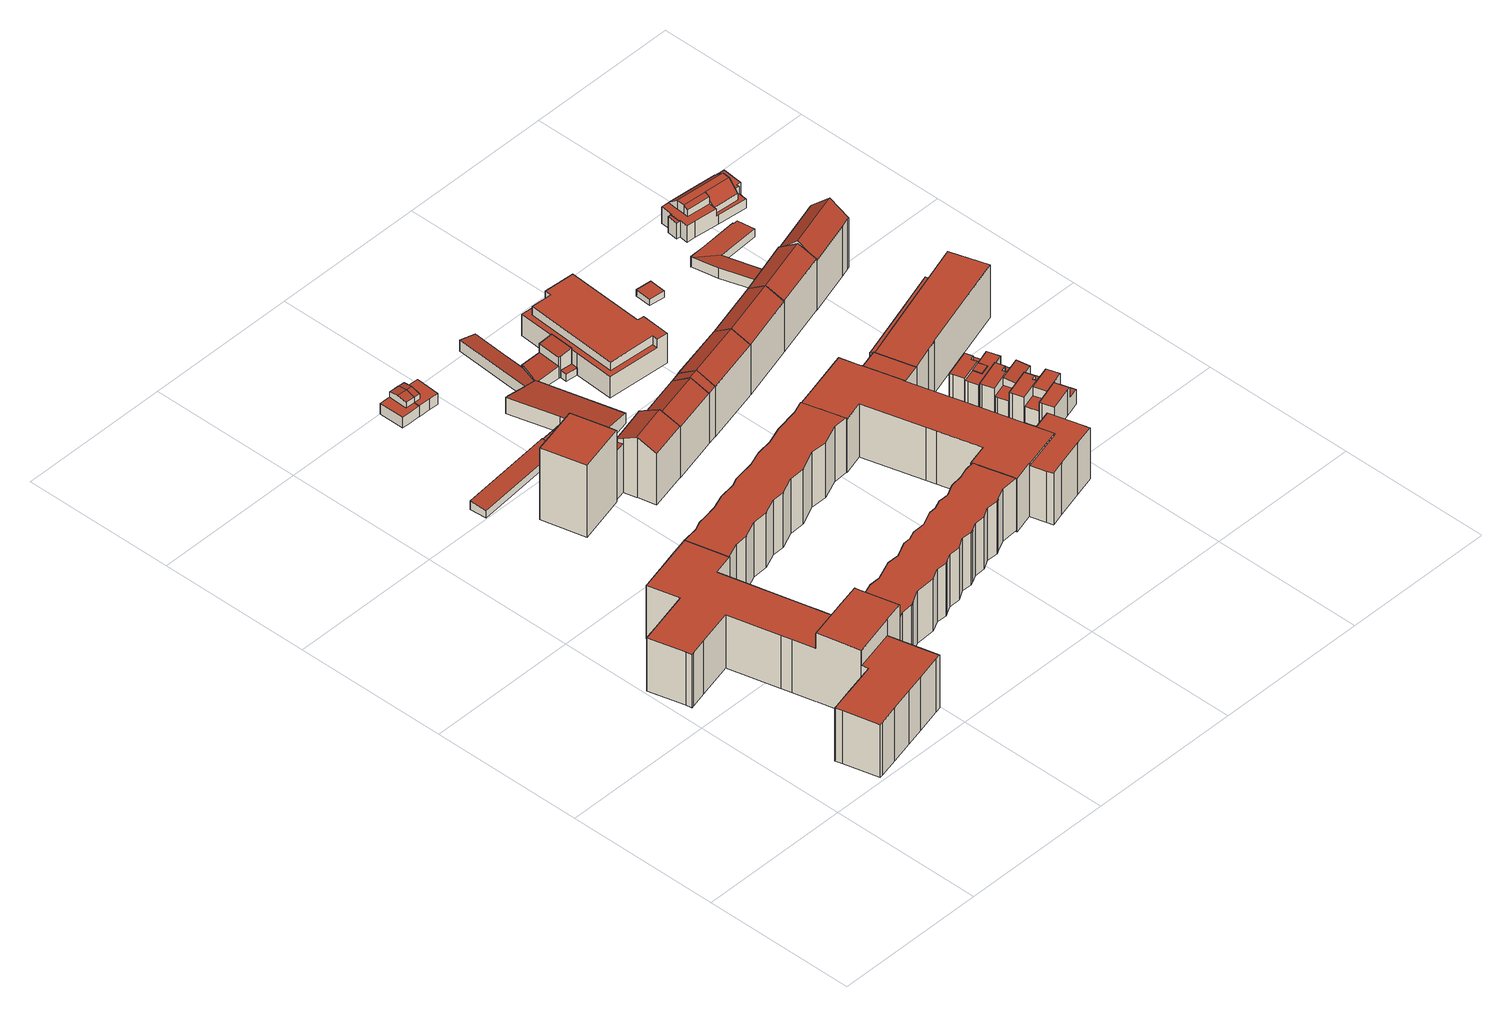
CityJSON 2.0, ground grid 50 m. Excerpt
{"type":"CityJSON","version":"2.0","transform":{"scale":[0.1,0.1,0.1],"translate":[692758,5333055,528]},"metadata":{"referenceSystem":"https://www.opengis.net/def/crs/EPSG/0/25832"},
"CityObjects":{
"building1":{"type":"Building","attributes":{"Gemeindeschluessel":"09162000","HoeheDach":"554.350","HoeheGrund":"529.922","Methode":"2000","NiedrigsteTraufeDesGebaeudes":"548.890","Geometrietyp2DReferenz":"3000","function":"31001_1000","roofType":"1000","measuredHeight":24.43,"storeysAboveGround":8},"geometry":[{"type":"MultiSurface","lod":"2","boundaries":[[[0,1,2,3]],[[4,5,6,7]],[[8,9,10,11]],[[12,13,14,15]],[[16,17,18,19]],[[20,21,9,8]],[[22,23,24,25]],[[26,27,28,29]],[[30,31,32,33]],[[34,35,36,37]],[[38,39,40,41]],[[42,43,21,20]],[[1,0,25,24]],[[44,45,46,47]],[[48,49,35,34]],[[50,51,52,53]],[[54,55,56,57,58,59,60,61,62,63,64,65,66,67]],[[47,46,17,16]],[[68,69,51,50]],[[70,71,39,38]],[[72,73,71,70]],[[74,75,44,47,16,19,76,77,78,72,70,38,41,12,15,79,80,81,82,83,26,29,84,4,7,85,86,68,50,53,87,42,20,8,11,48,34,37,30,33,88,22,25,0,3,89,90,91,92,93,94,95,96]],[[65,90,89,3,2,97,66]],[[57,98,45,44,75,74,58]],[[93,62,61,94]],[[71,73,99,100,101,18,17,46,45,98,102,14,13,40,39]],[[94,61,60,95]],[[83,103,27,26]],[[11,10,49,48]],[[92,63,62,93]],[[91,64,63,92]],[[88,104,23,22]],[[86,105,69,68]],[[96,59,58,74]],[[7,6,106,85]],[[76,101,100,77]],[[52,107,43,42,87,53]],[[37,36,31,30]],[[4,84,29,28,108,5]],[[79,15,14,102,56,55,80]],[[85,106,105,86]],[[90,65,64,91]],[[19,18,101,76]],[[78,99,73,72]],[[95,60,59,96]],[[98,57,56,102]],[[77,100,99,78]],[[82,81,80,55,54,67,109,103,83]],[[41,40,13,12]],[[33,32,104,88]],[[109,67,66,97]],[[105,106,6,5,108,28,27,103,109,97,2,1,24,23,104,32,31,36,35,49,10,9,21,43,107,52,51,69]]],"semantics":{"surfaces":[{"type":"WallSurface"},{"type":"RoofSurface"},{"type":"GroundSurface"}],"values":[0,0,0,0,0,0,0,0,0,0,0,0,0,0,0,0,1,0,0,0,0,2,0,0,0,1,0,0,0,0,0,0,0,0,0,0,0,0,0,0,0,0,0,0,0,0,0,0,0,0,0,1]}}]},
"building2":{"type":"Building","attributes":{"Gemeindeschluessel":"09162000","HoeheDach":"555.420","HoeheGrund":"529.730","Methode":"1000","NiedrigsteTraufeDesGebaeudes":"555.420","Geometrietyp2DReferenz":"3000","function":"31001_1000","roofType":"1000","measuredHeight":25.69,"storeysAboveGround":9},"geometry":[{"type":"MultiSurface","lod":"2","boundaries":[[[110,111,112,113]],[[114,115,116,110,113,117]],[[113,112,118,117]],[[116,119,111,110]],[[115,120,119,116]],[[118,112,111,119,120,121]],[[117,118,121,114]],[[114,121,120,115]]],"semantics":{"surfaces":[{"type":"WallSurface"},{"type":"GroundSurface"},{"type":"RoofSurface"}],"values":[0,1,0,0,0,2,0,0]}}]},
"building3":{"type":"Building","attributes":{"Gemeindeschluessel":"09162000","HoeheDach":"533.014","HoeheGrund":"529.910","Methode":"1000","NiedrigsteTraufeDesGebaeudes":"532.359","Geometrietyp2DReferenz":"3000","function":"31001_2000","roofType":"1000","measuredHeight":3.1},"geometry":[{"type":"MultiSurface","lod":"2","boundaries":[[[122,123,124,125]],[[126,127,128,129]],[[130,131,123,122]],[[129,130,122,125,126]],[[125,124,127,126]],[[127,124,123,131,128]],[[129,128,131,130]]],"semantics":{"surfaces":[{"type":"WallSurface"},{"type":"GroundSurface"},{"type":"RoofSurface"}],"values":[0,0,0,1,0,2,0]}}]},
"building4":{"type":"Building","attributes":{"Gemeindeschluessel":"09162000","HoeheDach":"547.140","HoeheGrund":"529.659","Methode":"2000","NiedrigsteTraufeDesGebaeudes":"547.140","Geometrietyp2DReferenz":"3000","function":"31001_2000","roofType":"1000","measuredHeight":17.48},"geometry":[{"type":"MultiSurface","lod":"2","boundaries":[[[110,132,133,134]],[[135,136,132,110]],[[134,133,137,138]],[[132,136,137,133]],[[134,138,135,110]],[[138,137,136,135]]],"semantics":{"surfaces":[{"type":"WallSurface"},{"type":"RoofSurface"},{"type":"GroundSurface"}],"values":[0,0,0,1,2,0]}}]},
"building5":{"type":"Building","attributes":{"Gemeindeschluessel":"09162000","HoeheDach":"548.581","HoeheGrund":"529.904","Methode":"1000","NiedrigsteTraufeDesGebaeudes":"548.581","Geometrietyp2DReferenz":"3000","function":"31001_1000","roofType":"1000","measuredHeight":18.68,"storeysAboveGround":6},"geometry":[{"type":"MultiSurface","lod":"2","boundaries":[[[139,140,141,142]],[[143,144,145,146]],[[147,148,149,150]],[[151,152,153,154]],[[155,156,157,158]],[[159,160,161,162]],[[160,163,164,161]],[[165,166,167,168]],[[163,169,170,164]],[[171,155,158,172]],[[173,174,175,176]],[[156,177,178,157]],[[179,180,181,182]],[[183,184,185,186]],[[187,188,189,92]],[[190,191,192,193]],[[191,183,186,192]],[[194,147,150,195]],[[196,197,198,199]],[[200,201,94,95]],[[202,143,146,203]],[[166,204,205,167]],[[174,206,207,175]],[[177,190,193,178]],[[208,173,176,209]],[[200,169,163,160,159,210,140,139,206,174,173,208,211,212,213,180,179,204,166,165,148,147,194,197,196,184,183,191,190,177,156,155,171,214,144,143,202,152,151,188,187,215,201]],[[152,202,203,153]],[[210,159,162,216]],[[169,200,95,170]],[[212,211,217,218]],[[201,215,93,94]],[[197,194,195,198]],[[188,151,154,189]],[[144,214,219,145]],[[215,187,92,93]],[[148,165,168,149]],[[180,213,220,181]],[[140,210,216,141]],[[214,171,172,219]],[[211,208,209,217]],[[94,93,92,189,154,153,203,146,145,219,172,158,157,178,193,192,186,185,199,198,195,150,149,168,167,205,182,181,220,218,217,209,176,175,207,142,141,216,162,161,164,170,95]],[[206,139,142,207]],[[184,196,199,185]],[[204,179,182,205]],[[213,212,218,220]]],"semantics":{"surfaces":[{"type":"WallSurface"},{"type":"RoofSurface"},{"type":"GroundSurface"}],"values":[0,0,0,0,0,0,0,0,0,0,0,0,0,0,0,0,0,0,0,0,0,0,0,0,0,1,0,0,0,0,0,0,0,0,0,0,0,0,0,0,2,0,0,0,0]}}]},
"building6":{"type":"Building","attributes":{"Gemeindeschluessel":"09162000","HoeheDach":"536.520","HoeheGrund":"530.240","Methode":"2000","NiedrigsteTraufeDesGebaeudes":"533.950","Geometrietyp2DReferenz":"3000","function":"31001_2000","roofType":"1000","measuredHeight":6.28},"geometry":[{"type":"MultiSurface","lod":"2","boundaries":[[[221,222,223,224]],[[224,223,225,226,227,228,229,230]],[[231,232,233,234,235,236]],[[237,221,224,230]],[[238,239,240,241,242,243,244,245,231,236]],[[222,246,247,226,225,223]],[[221,237,242,241,248,249,250,246,222]],[[245,244,243,242,237,230,229,228,227,251,233,232,231]],[[251,227,226,247,246,250,252,253,254,234,233]],[[249,248,241,240,239,238,236,235,234,254,253,252,250]]],"semantics":{"surfaces":[{"type":"RoofSurface"},{"type":"WallSurface"},{"type":"GroundSurface"}],"values":[0,1,1,1,1,0,1,0,1,2]}}]},
"building7":{"type":"Building","attributes":{"Gemeindeschluessel":"09162000","HoeheDach":"548.839","HoeheGrund":"529.230","Methode":"1000","NiedrigsteTraufeDesGebaeudes":"548.839","Geometrietyp2DReferenz":"3000","function":"31001_1000","roofType":"1000","measuredHeight":19.61,"storeysAboveGround":6},"geometry":[{"type":"MultiSurface","lod":"2","boundaries":[[[255,256,257,258,259,260]],[[261,262,263,264]],[[265,266,267,268]],[[269,270,271,272]],[[273,274,275,276]],[[277,278,279,280,281,282,283,284,266,265]],[[272,271,285,286]],[[264,263,287,288]],[[289,290,262,261]],[[291,292,286,285,293,294]],[[295,296,297,298]],[[268,267,299,300]],[[301,302,303,304]],[[305,306,258,257]],[[307,273,276,305,257,256,255,308,269,272,286,292,291,309,301,304,310,280,279,278,277,265,268,300,311,312,313,314,315,295,298,289,261,264,288,316,317,318,319,320,321,322]],[[310,323,281,280]],[[276,275,306,305]],[[312,324,325,313]],[[307,322,326,327,274,273]],[[301,309,291,294,328,302]],[[304,303,323,310]],[[284,283,282,281,323,303,302,328,294,293,285,271,270,329,260,259,258,306,275,274,327,326,330,331,332,333,334,335,287,263,262,290,297,296,336,337,325,324,338,299,267,266]],[[334,333,332,331,320,319,318,317,316,335]],[[315,336,296,295]],[[330,326,322,321,320,331]],[[288,287,335,316]],[[300,299,338,311]],[[298,297,290,289]],[[269,308,255,260,329,270]],[[311,338,324,312]],[[314,337,336,315]],[[313,325,337,314]]],"semantics":{"surfaces":[{"type":"WallSurface"},{"type":"GroundSurface"},{"type":"RoofSurface"}],"values":[0,0,0,0,0,0,0,0,0,0,0,0,0,0,1,0,0,0,0,0,0,2,0,0,0,0,0,0,0,0,0,0]}}]},
"building8":{"type":"Building","attributes":{"Gemeindeschluessel":"09162000","HoeheDach":"551.236","HoeheGrund":"529.680","Methode":"1000","NiedrigsteTraufeDesGebaeudes":"548.007","Geometrietyp2DReferenz":"3000","function":"31001_1000","roofType":"3100","measuredHeight":21.56,"storeysAboveGround":6},"geometry":[{"type":"MultiSurface","lod":"2","boundaries":[[[339,340,341,342,343,344,345]],[[346,344,343,347]],[[348,339,345,349]],[[350,351,352,353]],[[354,355,356,357]],[[357,358,359,135,348,349,346,347,360,350,353,354]],[[353,352,355,354]],[[357,356,361,358]],[[351,350,360,347,343,342]],[[361,356,355,352,351,342,341]],[[135,340,339,348]],[[359,358,361,341,340,135]],[[349,345,344,346]]],"semantics":{"surfaces":[{"type":"RoofSurface"},{"type":"WallSurface"},{"type":"GroundSurface"}],"values":[0,1,1,1,1,2,1,1,1,0,1,1,1]}}]},
"building9":{"type":"Building","attributes":{"Gemeindeschluessel":"09162000","HoeheDach":"536.520","HoeheGrund":"530.130","Methode":"2000","NiedrigsteTraufeDesGebaeudes":"534.000","Geometrietyp2DReferenz":"3000","function":"31001_2000","roofType":"1000","measuredHeight":6.39},"geometry":[{"type":"MultiSurface","lod":"2","boundaries":[[[362,363,364,365,366,367,368,369,237,242]],[[370,364,363,371]],[[242,237,221,222,246,372,373,374,375]],[[369,376,221,237]],[[370,377,378,366,365,364]],[[377,370,371,379,375,374,373,372,380,378]],[[376,381,222,221]],[[381,382,246,222]],[[376,369,368,367,382,381]],[[382,367,366,378,380,372,246]],[[379,371,363,362,242,375]]],"semantics":{"surfaces":[{"type":"RoofSurface"},{"type":"WallSurface"},{"type":"GroundSurface"}],"values":[0,1,1,1,1,2,0,0,1,1,1]}}]},
"building10":{"type":"Building","attributes":{"Gemeindeschluessel":"09162000","HoeheDach":"532.649","HoeheGrund":"529.660","Methode":"1000","NiedrigsteTraufeDesGebaeudes":"532.649","Geometrietyp2DReferenz":"3000","function":"31001_2000","roofType":"1000","measuredHeight":2.99},"geometry":[{"type":"MultiSurface","lod":"2","boundaries":[[[383,384,385,386]],[[386,385,387,388]],[[389,390,391,392]],[[393,394,384,383]],[[393,383,386,388,389,392,395]],[[388,387,390,389]],[[392,391,396,395]],[[396,391,390,387,385,384,394]],[[395,396,394,393]]],"semantics":{"surfaces":[{"type":"WallSurface"},{"type":"GroundSurface"},{"type":"RoofSurface"}],"values":[0,0,0,0,1,0,0,2,0]}}]},
"building11":{"type":"Building","attributes":{"Gemeindeschluessel":"09162000","HoeheDach":"550.829","HoeheGrund":"529.470","Methode":"1000","NiedrigsteTraufeDesGebaeudes":"547.483","Geometrietyp2DReferenz":"3000","function":"31001_1000","roofType":"3100","measuredHeight":21.36,"storeysAboveGround":6},"geometry":[{"type":"MultiSurface","lod":"2","boundaries":[[[397,398,399,400]],[[401,402,403,404]],[[403,402,405,399,398,406]],[[407,405,408,409]],[[410,411,402,401]],[[412,406,398,397]],[[400,399,405,407]],[[404,403,406,412]],[[411,413,408,405,402]],[[410,414,409,408,413,411]],[[414,410,401,404,412,397,400,407,409]]],"semantics":{"surfaces":[{"type":"WallSurface"},{"type":"RoofSurface"},{"type":"GroundSurface"}],"values":[0,0,1,0,0,0,0,0,1,0,2]}}]},
"building12":{"type":"Building","attributes":{"Gemeindeschluessel":"09162000","HoeheDach":"535.441","HoeheGrund":"529.560","Methode":"2000","NiedrigsteTraufeDesGebaeudes":"532.263","Geometrietyp2DReferenz":"3000","function":"31001_2000","roofType":"1000","measuredHeight":5.88},"geometry":[{"type":"MultiSurface","lod":"2","boundaries":[[[415,416,417,418,419,420]],[[421,422,423,424,425,426,427,428,429]],[[430,431,432,433]],[[434,424,423,435]],[[436,437,438,439]],[[429,440,441,421]],[[415,420,431,430]],[[438,440,429,428,442,443,439]],[[444,418,417,445,446,447]],[[433,432,437,436]],[[427,426,448,449,442,428]],[[416,415,430,433,436,439,443,442,449,448,450,434,435,451,452,446,445,417]],[[447,446,452,451,422,421,441]],[[434,450,448,426,425,424]],[[431,420,419,418,444,447,441,440,438,437,432]],[[435,423,422,451]]],"semantics":{"surfaces":[{"type":"WallSurface"},{"type":"RoofSurface"},{"type":"GroundSurface"}],"values":[0,1,0,0,0,0,0,0,0,0,0,2,0,0,1,0]}}]},
"building13":{"type":"Building","attributes":{"Gemeindeschluessel":"09162000","HoeheDach":"550.855","HoeheGrund":"529.476","Methode":"2000","NiedrigsteTraufeDesGebaeudes":"547.346","Geometrietyp2DReferenz":"3000","function":"31001_2000","roofType":"3100","measuredHeight":21.38},"geometry":[{"type":"MultiSurface","lod":"2","boundaries":[[[453,454,455,409]],[[397,398,456,457]],[[405,455,454,458,459,460]],[[409,455,405,407]],[[461,458,454,453]],[[462,460,459,463,456,398]],[[464,463,459,458,461]],[[407,405,460,462,400]],[[457,456,463,464]],[[400,462,398,397]],[[464,461,453,409,407,400,397,457]]],"semantics":{"surfaces":[{"type":"WallSurface"},{"type":"RoofSurface"},{"type":"GroundSurface"}],"values":[0,0,1,0,0,1,0,0,0,0,2]}}]},
"building14":{"type":"Building","attributes":{"Gemeindeschluessel":"09162000","HoeheDach":"533.940","HoeheGrund":"529.520","Methode":"1000","NiedrigsteTraufeDesGebaeudes":"532.938","Geometrietyp2DReferenz":"3000","function":"51009_1610","roofType":"1000","measuredHeight":4.42},"geometry":[{"type":"MultiSurface","lod":"2","boundaries":[[[465,466,467,468]],[[469,470,471,472,473,474]],[[475,476,477,467,466,471,470,469]],[[478,479,477,476,475,480]],[[472,471,466,465]],[[479,478,480,474,473,472,465,468]],[[480,475,469,474]],[[468,467,477,479]]],"semantics":{"surfaces":[{"type":"WallSurface"},{"type":"RoofSurface"},{"type":"GroundSurface"}],"values":[0,0,1,0,0,2,0,0]}}]},
"building15":{"type":"Building","attributes":{"Gemeindeschluessel":"09162000","HoeheDach":"532.060","HoeheGrund":"529.624","Methode":"1000","NiedrigsteTraufeDesGebaeudes":"532.060","Geometrietyp2DReferenz":"3000","function":"31001_2000","roofType":"1000","measuredHeight":2.44},"geometry":[{"type":"MultiSurface","lod":"2","boundaries":[[[481,482,483,484]],[[485,482,481,486]],[[487,483,482,485]],[[486,481,484,488]],[[488,484,483,487]],[[488,487,485,486]]],"semantics":{"surfaces":[{"type":"RoofSurface"},{"type":"WallSurface"},{"type":"GroundSurface"}],"values":[0,1,1,1,1,2]}}]},
"building16":{"type":"Building","attributes":{"Gemeindeschluessel":"09162000","HoeheDach":"537.838","HoeheGrund":"529.608","Methode":"1000","NiedrigsteTraufeDesGebaeudes":"537.127","Geometrietyp2DReferenz":"3000","function":"31001_2000","roofType":"1000","measuredHeight":8.23,"storeysAboveGround":2},"geometry":[{"type":"MultiSurface","lod":"2","boundaries":[[[489,490,491,492]],[[485,490,489,493]],[[494,493,489,492,495]],[[485,493,494,487]],[[487,494,495,496]],[[495,492,491,496]],[[485,487,496,491,490]]],"semantics":{"surfaces":[{"type":"WallSurface"},{"type":"RoofSurface"},{"type":"GroundSurface"}],"values":[0,0,1,0,0,0,2]}}]},
"building17":{"type":"Building","attributes":{"Gemeindeschluessel":"09162000","HoeheDach":"550.772","HoeheGrund":"529.434","Methode":"2000","NiedrigsteTraufeDesGebaeudes":"547.347","Geometrietyp2DReferenz":"3000","function":"31001_1000","roofType":"3100","measuredHeight":21.34,"storeysAboveGround":6},"geometry":[{"type":"MultiSurface","lod":"2","boundaries":[[[497,498,499,463,500]],[[501,502,503,504]],[[505,501,504,506,497,500,507]],[[463,499,508,509,510]],[[498,511,503,502,508,499]],[[506,511,498,497]],[[500,463,510,507]],[[505,509,508,502,501]],[[504,503,511,506]],[[507,510,509,505]]],"semantics":{"surfaces":[{"type":"WallSurface"},{"type":"GroundSurface"},{"type":"RoofSurface"}],"values":[0,0,1,2,2,0,0,0,0,0]}}]},
"building18":{"type":"Building","attributes":{"Gemeindeschluessel":"09162000","HoeheDach":"548.510","HoeheGrund":"529.486","Methode":"2000","NiedrigsteTraufeDesGebaeudes":"547.860","Geometrietyp2DReferenz":"3000","function":"31001_1000","roofType":"1000","measuredHeight":19.02,"storeysAboveGround":6},"geometry":[{"type":"MultiSurface","lod":"2","boundaries":[[[512,513,514,515]],[[516,517,518,519]],[[520,521,522,523]],[[524,525,526,527]],[[527,526,528,529]],[[530,531,532,533,534,535]],[[536,537,538,539]],[[540,541,542,535,534,543,544,545,546,547,548,538,537,549,550,528,526,525,551,552,553,522,521,554,514,513,555,556,557]],[[558,543,534,533]],[[559,560,561,562]],[[563,564,540,557,565]],[[562,561,566,567]],[[568,549,537,536]],[[563,565,569,570]],[[571,552,551,572]],[[573,547,546,574]],[[519,518,532,531]],[[575,550,549,568]],[[529,528,550,575]],[[515,514,554,576]],[[577,556,555,578]],[[579,548,547,573]],[[580,581,582,583]],[[565,557,556,577]],[[584,541,540,564]],[[533,532,518,517,558]],[[567,566,585,586]],[[586,585,581,580]],[[587,542,541,584]],[[588,553,552,571]],[[512,515,576,520,523,588,571,572,524,527,529,575,568,536,539,579,573,574,589,590,516,519,531,530,587,584,564,563,570,559,562,567,586,580,583]],[[530,535,542,587]],[[572,551,525,524]],[[589,545,544,590]],[[539,538,548,579]],[[582,581,585,566,561,560,569,565,577,578]],[[570,569,560,559]],[[576,554,521,520]],[[523,522,553,588]],[[574,546,545,589]],[[516,590,544,543,558,517]],[[512,583,582,578,555,513]]],"semantics":{"surfaces":[{"type":"WallSurface"},{"type":"RoofSurface"},{"type":"GroundSurface"}],"values":[0,0,0,0,0,0,0,1,0,0,0,0,0,0,0,0,0,0,0,0,0,0,0,0,0,1,0,0,0,0,2,0,0,0,0,1,0,0,0,0,0,0]}}]},
"building19":{"type":"Building","attributes":{"Gemeindeschluessel":"09162000","HoeheDach":"540.180","HoeheGrund":"529.632","Methode":"1000","NiedrigsteTraufeDesGebaeudes":"537.230","Geometrietyp2DReferenz":"3000","function":"31001_9998","roofType":"1000","measuredHeight":10.55,"storeysAboveGround":3},"geometry":[{"type":"MultiSurface","lod":"2","boundaries":[[[591,592,593,594]],[[595,596,597,598]],[[599,600,601,594,593,602,603,604]],[[605,606,602,593,592,607,608,597,596,609]],[[485,610,611,490]],[[612,613,604,603]],[[605,613,612,606]],[[490,611,601,600]],[[614,615,616,486]],[[595,598,617,618,591,594,601,611,610,616,615]],[[618,607,592,591]],[[598,597,608,617]],[[596,595,615,614,619,609]],[[486,616,610,485]],[[603,602,606,612]],[[613,605,609,619,599,604]],[[619,614,486,485,490,600,599]],[[617,608,607,618]]],"semantics":{"surfaces":[{"type":"WallSurface"},{"type":"RoofSurface"},{"type":"GroundSurface"}],"values":[0,0,0,1,0,1,0,0,0,1,0,0,0,0,0,0,2,0]}}]},
"building20":{"type":"Building","attributes":{"Gemeindeschluessel":"09162000","HoeheDach":"550.769","HoeheGrund":"529.325","Methode":"2000","NiedrigsteTraufeDesGebaeudes":"547.328","Geometrietyp2DReferenz":"3000","function":"31001_1000","roofType":"3100","measuredHeight":21.44,"storeysAboveGround":6},"geometry":[{"type":"MultiSurface","lod":"2","boundaries":[[[620,621,622,623,624]],[[625,509,622,621]],[[502,626,627,503]],[[503,624,623,508,502]],[[627,626,625,621,620]],[[508,623,622,509]],[[503,627,620,624]],[[625,626,502,508,509]]],"semantics":{"surfaces":[{"type":"WallSurface"},{"type":"RoofSurface"},{"type":"GroundSurface"}],"values":[0,0,0,1,2,1,0,0]}}]},
"building21":{"type":"Building","attributes":{"Gemeindeschluessel":"09162000","HoeheDach":"532.134","HoeheGrund":"529.790","Methode":"1000","NiedrigsteTraufeDesGebaeudes":"532.134","Geometrietyp2DReferenz":"3000","function":"31001_2000","roofType":"1000","measuredHeight":2.34},"geometry":[{"type":"MultiSurface","lod":"2","boundaries":[[[628,629,630,631]],[[632,631,630,633]],[[628,634,635,629]],[[634,632,633,635]],[[628,631,632,634]],[[635,633,630,629]]],"semantics":{"surfaces":[{"type":"GroundSurface"},{"type":"WallSurface"},{"type":"RoofSurface"}],"values":[0,1,1,2,1,1]}}]},
"building22":{"type":"Building","attributes":{"Gemeindeschluessel":"09162000","HoeheDach":"538.010","HoeheGrund":"529.106","Methode":"2000","NiedrigsteTraufeDesGebaeudes":"534.050","Geometrietyp2DReferenz":"3000","function":"31001_1000","roofType":"1000","measuredHeight":8.9,"storeysAboveGround":3},"geometry":[{"type":"MultiSurface","lod":"2","boundaries":[[[636,637,638,639,640,641,642]],[[643,638,637,644]],[[644,645,646,647,648,649,643]],[[647,650,651,640,648]],[[646,652,650,647]],[[652,653,654,655,656,651,650]],[[642,655,654,636]],[[648,640,639,649]],[[649,639,638,643]],[[640,651,656,641]],[[644,637,636,654,653,645]],[[641,656,655,642]],[[645,653,652,646]]],"semantics":{"surfaces":[{"type":"RoofSurface"},{"type":"WallSurface"},{"type":"GroundSurface"}],"values":[0,1,2,1,1,0,1,1,1,1,1,1,1]}}]},
"building23":{"type":"Building","attributes":{"Gemeindeschluessel":"09162000","HoeheDach":"537.640","HoeheGrund":"529.080","Methode":"2000","NiedrigsteTraufeDesGebaeudes":"537.430","Geometrietyp2DReferenz":"3000","function":"31001_1000","roofType":"1000","measuredHeight":8.56,"storeysAboveGround":3},"geometry":[{"type":"MultiSurface","lod":"2","boundaries":[[[657,658,659,660]],[[644,645,661,662,663,664,665,666]],[[667,668,663,662]],[[658,669,670,666,665,671,667,662,661,672,673,659]],[[660,659,673,674]],[[668,675,664,663]],[[671,675,668,667]],[[676,672,661,645]],[[644,666,670,677]],[[657,660,674,676,645,644,677,678]],[[677,670,669,678]],[[658,657,678,669]],[[674,673,672,676]],[[665,664,675,671]]],"semantics":{"surfaces":[{"type":"WallSurface"},{"type":"RoofSurface"},{"type":"GroundSurface"}],"values":[0,0,0,1,0,1,0,0,0,2,0,0,0,0]}}]},
"building24":{"type":"Building","attributes":{"Gemeindeschluessel":"09162000","HoeheDach":"538.020","HoeheGrund":"529.029","Methode":"2000","NiedrigsteTraufeDesGebaeudes":"534.220","Geometrietyp2DReferenz":"3000","function":"31001_1000","roofType":"1000","measuredHeight":8.99,"storeysAboveGround":3},"geometry":[{"type":"MultiSurface","lod":"2","boundaries":[[[679,680,681,682,683,684]],[[685,686,682,681]],[[687,688,680,679]],[[689,690,691,692,693]],[[679,684,694,689,693,695,696,687]],[[697,683,682,686,698,691,690]],[[692,691,698,699]],[[699,698,686,685]],[[681,680,688,700,701,692,699,685]],[[695,701,700,696]],[[696,700,688,687]],[[684,683,697,694]],[[694,697,690,689]],[[693,692,701,695]]],"semantics":{"surfaces":[{"type":"WallSurface"},{"type":"GroundSurface"},{"type":"RoofSurface"}],"values":[0,0,0,0,1,2,0,0,2,0,0,0,0,0]}}]},
"building25":{"type":"Building","attributes":{"Gemeindeschluessel":"09162000","HoeheDach":"537.805","HoeheGrund":"529.170","Methode":"2000","NiedrigsteTraufeDesGebaeudes":"535.141","Geometrietyp2DReferenz":"3000","function":"31001_1000","roofType":"1000","measuredHeight":8.63,"storeysAboveGround":3},"geometry":[{"type":"MultiSurface","lod":"2","boundaries":[[[702,703,704,705,706,707,708]],[[702,708,709,710]],[[711,712,709,708,707,713,714]],[[714,713,715,716,717,718,719]],[[704,703,702,710,720,721,719,718,717,722]],[[722,723,705,704]],[[710,709,712,720]],[[717,716,723,722]],[[707,706,715,713]],[[721,711,714,719]],[[720,712,711,721]],[[706,705,723,716,715]]],"semantics":{"surfaces":[{"type":"WallSurface"},{"type":"RoofSurface"},{"type":"GroundSurface"}],"values":[0,0,1,0,2,0,0,0,0,0,0,1]}}]},
"building26":{"type":"Building","attributes":{"Gemeindeschluessel":"09162000","HoeheDach":"538.110","HoeheGrund":"529.017","Methode":"2000","NiedrigsteTraufeDesGebaeudes":"534.370","Geometrietyp2DReferenz":"3000","function":"31001_1000","roofType":"1000","measuredHeight":9.09,"storeysAboveGround":3},"geometry":[{"type":"MultiSurface","lod":"2","boundaries":[[[724,725,726,727,728,729,730,731]],[[727,732,733,734,728]],[[731,735,736,724]],[[737,738,739,740]],[[740,739,741,742]],[[742,736,735,743,744,734,737,740]],[[730,743,735,731]],[[726,745,732,727]],[[724,736,742,741,746,725]],[[734,733,738,737]],[[728,734,744,729]],[[745,746,741,739,738,733,732]],[[729,744,743,730]],[[725,746,745,726]]],"semantics":{"surfaces":[{"type":"GroundSurface"},{"type":"WallSurface"},{"type":"RoofSurface"}],"values":[0,1,1,1,1,2,1,1,1,1,1,2,1,1]}}]},
"building27":{"type":"Building","attributes":{"Gemeindeschluessel":"09162000","HoeheDach":"538.050","HoeheGrund":"529.180","Methode":"2000","NiedrigsteTraufeDesGebaeudes":"534.910","Geometrietyp2DReferenz":"3000","function":"31001_1000","roofType":"1000","measuredHeight":8.87,"storeysAboveGround":3},"geometry":[{"type":"MultiSurface","lod":"2","boundaries":[[[747,748,749,750]],[[751,752,753,754,747,750,755]],[[756,757,753,752,751,758]],[[755,750,749,759,760,761,762]],[[763,754,753,757]],[[748,764,765,759,749]],[[763,766,767,764,748,747,754]],[[760,759,765,768]],[[767,766,763,757,756,758,762,761,760,768]],[[758,751,755,762]],[[768,765,764,767]]],"semantics":{"surfaces":[{"type":"WallSurface"},{"type":"RoofSurface"},{"type":"GroundSurface"}],"values":[0,1,0,0,0,1,0,0,2,0,0]}}]},
"building28":{"type":"Building","attributes":{"Gemeindeschluessel":"09162000","HoeheDach":"538.029","HoeheGrund":"528.860","Methode":"2000","NiedrigsteTraufeDesGebaeudes":"534.123","Geometrietyp2DReferenz":"3000","function":"31001_1000","roofType":"1000","measuredHeight":9.17,"storeysAboveGround":3},"geometry":[{"type":"MultiSurface","lod":"2","boundaries":[[[769,770,771,772]],[[773,774,775,776]],[[777,778,779,780,781,782,783]],[[769,784,785,786,787,788,770]],[[779,778,788,787]],[[772,771,789,790]],[[789,771,770,788,778,777]],[[790,789,777,783]],[[784,769,772,790,783,782,781,773,776,785]],[[781,780,774,773]],[[776,775,786,785]],[[787,786,775,774,780,779]]],"semantics":{"surfaces":[{"type":"WallSurface"},{"type":"RoofSurface"},{"type":"GroundSurface"}],"values":[0,0,0,0,0,0,1,0,2,0,0,1]}}]},
"building29":{"type":"Building","attributes":{"Gemeindeschluessel":"09162000","HoeheDach":"550.856","HoeheGrund":"529.153","Methode":"1000","NiedrigsteTraufeDesGebaeudes":"547.391","Geometrietyp2DReferenz":"3000","function":"31001_1000","roofType":"3100","measuredHeight":21.7,"storeysAboveGround":6},"geometry":[{"type":"MultiSurface","lod":"2","boundaries":[[[791,792,793,622,794]],[[794,795,796,791]],[[797,798,796,795,799]],[[792,798,797,793]],[[791,796,798,792]],[[795,794,622,799]],[[799,622,793,797]]],"semantics":{"surfaces":[{"type":"WallSurface"},{"type":"GroundSurface"},{"type":"RoofSurface"}],"values":[0,1,0,2,0,0,2]}}]},
"building30":{"type":"Building","attributes":{"Gemeindeschluessel":"09162000","HoeheDach":"547.981","HoeheGrund":"529.099","Methode":"1000","NiedrigsteTraufeDesGebaeudes":"536.420","Geometrietyp2DReferenz":"3000","function":"31001_1000","roofType":"1000","measuredHeight":18.88,"storeysAboveGround":6},"geometry":[{"type":"MultiSurface","lod":"2","boundaries":[[[800,801,802,803,804,805,806,807,808]],[[809,810,811,812,813,814,815,816,817,818,819,820,821,822,823,824,825,826,827,828]],[[811,802,801,812]],[[811,810,809,804,803,802]],[[829,830,831,824,823,822]],[[817,832,833,818]],[[808,807,806,834,835,836]],[[816,837,832,817]],[[838,836,835,834,839,840,831,830,829,841,842,843,833,832,837]],[[805,828,827,826,839,834,806]],[[815,838,837,816]],[[824,831,840,825]],[[814,813,800,808,836,838,815]],[[825,840,839,826]],[[828,805,804,809]],[[812,801,800,813]],[[821,820,842,841,829,822]],[[833,843,842,820,819,818]]],"semantics":{"surfaces":[{"type":"RoofSurface"},{"type":"GroundSurface"},{"type":"WallSurface"}],"values":[0,1,2,2,2,2,2,2,0,2,2,2,2,2,2,2,2,2]}}]},
"building31":{"type":"Building","attributes":{"Gemeindeschluessel":"09162000","HoeheDach":"532.753","HoeheGrund":"529.150","Methode":"2000","NiedrigsteTraufeDesGebaeudes":"531.946","Geometrietyp2DReferenz":"3000","function":"31001_2000","roofType":"1000","measuredHeight":3.6},"geometry":[{"type":"MultiSurface","lod":"2","boundaries":[[[844,845,846,847,848,849,850,851]],[[851,850,849,852,853,854]],[[855,856,857,858]],[[855,859,860,861,862,856]],[[863,848,847,864]],[[864,847,846,865]],[[852,849,848,863]],[[866,867,861,860,868,869,870,871]],[[872,870,869,868,860,859,855,858,873,874,854,853,852,863,864,865]],[[870,872,865,846,845,871]],[[874,873,858,857,875,844,851,854]],[[875,857,856,862,861,867,866,871,845,844]]],"semantics":{"surfaces":[{"type":"RoofSurface"},{"type":"WallSurface"},{"type":"GroundSurface"}],"values":[0,1,1,1,1,1,1,1,2,1,1,0]}}]},
"building32":{"type":"Building","attributes":{"Gemeindeschluessel":"09162000","HoeheDach":"551.664","HoeheGrund":"528.969","Methode":"1000","NiedrigsteTraufeDesGebaeudes":"546.809","Geometrietyp2DReferenz":"3000","function":"31001_1000","roofType":"3100","measuredHeight":22.7,"storeysAboveGround":6},"geometry":[{"type":"MultiSurface","lod":"2","boundaries":[[[876,877,878,879,880]],[[881,882,883,884]],[[885,886,887,888]],[[884,883,889,890]],[[880,879,882,881]],[[878,891,889,883,882,879]],[[890,892,885,888,876,880,881,884]],[[877,887,886,893,891,878]],[[890,889,891,893,892]],[[892,893,886,885]],[[888,887,877,876]]],"semantics":{"surfaces":[{"type":"WallSurface"},{"type":"RoofSurface"},{"type":"GroundSurface"}],"values":[0,0,0,0,0,1,2,1,0,0,0]}}]},
"building33":{"type":"Building","attributes":{"Gemeindeschluessel":"09162000","HoeheDach":"538.040","HoeheGrund":"529.004","Methode":"2000","NiedrigsteTraufeDesGebaeudes":"532.190","Geometrietyp2DReferenz":"3000","function":"31001_1000","roofType":"2100","measuredHeight":9.04,"storeysAboveGround":3},"geometry":[{"type":"MultiSurface","lod":"2","boundaries":[[[894,895,896,897,898,899]],[[900,901,902,903]],[[904,899,898,905]],[[906,907,908,909,910,911]],[[912,913,914,915,916]],[[917,915,914,918,919,920,921,904,905,922,902,901,923,924,925,926]],[[927,917,926,928]],[[929,930,925,924,931,932]],[[933,934,935,936,937,938]],[[931,939,940,932]],[[941,897,896,942]],[[937,936,909,908]],[[918,943,919]],[[944,945,946,947]],[[947,946,935,934]],[[948,949,950,951]],[[900,952,940,939,923,901]],[[919,943,953,954,920]],[[936,935,946,945,955,956,957,910,909]],[[918,914,913]],[[927,951,950,916,915,917]],[[906,911,958,943,918,913]],[[903,902,922,959]],[[950,949,938,937,908,907,912,916]],[[941,959,922,905,898,897]],[[921,960,899,904]],[[928,926,925,930]],[[907,906,913,912]],[[933,948,951,927,928,930,929,952,900,903,959,941,942,961,944,947,934]],[[931,924,923,939]],[[957,894,911,910]],[[958,911,894,899,960]],[[956,895,894,957]],[[961,955,945,944]],[[953,958,960,954]],[[920,954,960,921]],[[958,953,943]],[[961,942,896,895,956,955]],[[929,932,940,952]],[[933,938,949,948]]],"semantics":{"surfaces":[{"type":"RoofSurface"},{"type":"WallSurface"},{"type":"GroundSurface"}],"values":[0,1,1,1,1,0,1,1,1,0,1,1,1,1,1,1,1,1,0,1,1,0,1,0,1,1,1,1,2,1,1,0,1,1,0,1,1,1,1,1]}}]}
},
"vertices":[
[392,476,19],[392,476,209],[398,451,209],[398,451,19],[96,583,19],[96,583,209],[43,570,209],[43,570,19],[161,851,19],[161,851,209],[231,868,209],[231,868,19],[215,159,19],[215,159,209],[319,184,209],[319,184,19],[468,76,19],[468,76,209],[386,56,209],[386,56,19],[157,850,19],[157,850,209],[394,764,19],[394,764,209],[326,747,209],[326,747,19],[255,447,19],[255,447,209],[215,612,209],[215,612,19],[361,900,19],[361,900,209],[389,783,209],[389,783,19],[293,883,19],[293,883,209],[357,898,209],[357,898,19],[140,141,19],[140,141,209],[149,143,209],[149,143,19],[182,748,19],[182,748,209],[476,129,19],[476,129,209],[488,81,209],[488,81,19],[244,871,19],[244,871,209],[10,706,19],[10,706,209],[63,719,209],[63,719,19],[281,342,264],[313,206,264],[314,205,264],[450,238,264],[450,239,264],[518,256,264],[517,258,264],[513,275,264],[489,372,264],[486,387,264],[485,391,264],[417,375,264],[416,375,264],[280,342,264],[2,704,19],[2,704,209],[145,119,19],[145,119,209],[173,5,19],[173,5,209],[450,239,19],[450,238,19],[323,41,19],[248,23,19],[182,7,19],[314,205,19],[313,206,19],[281,342,19],[280,342,19],[263,414,19],[214,612,19],[35,568,19],[31,588,19],[181,748,19],[393,766,19],[416,375,19],[417,375,19],[485,391,19],[486,387,19],[489,372,19],[513,275,19],[517,258,19],[518,256,19],[416,375,209],[450,238,209],[182,7,209],[248,23,209],[323,41,209],[314,205,209],[263,414,209],[393,766,209],[31,588,209],[35,568,209],[181,748,209],[214,612,209],[280,342,209],
[507,1290,17],[507,1290,274],[508,1285,274],[508,1285,17],[315,1388,17],[474,1426,17],[503,1308,17],[350,1246,17],[350,1246,274],[503,1308,274],[474,1426,274],[315,1388,274],
[533,1583,19],[533,1583,50],[538,1526,44],[538,1526,19],[221,1497,19],[221,1497,44],[216,1552,50],[216,1552,19],[526,1582,19],[526,1582,50],
[507,1290,191],[502,1308,191],[502,1308,17],[548,1300,17],[548,1300,191],[543,1318,191],[543,1318,17],
[773,323,206],[739,324,206],[739,324,19],[773,323,19],[709,440,206],[756,462,206],[756,462,19],[709,440,19],[1151,435,206],[1154,421,206],[1154,421,19],[1151,435,19],[572,414,206],[609,415,206],[609,415,19],[572,414,19],[848,476,206],[894,497,206],[894,497,19],[848,476,19],[638,303,206],[599,282,206],[599,282,19],[638,303,19],[588,276,206],[588,276,19],[1097,417,206],[1060,399,206],[1060,399,19],[1097,417,19],[547,274,206],[547,274,19],[808,475,206],[808,475,19],[843,341,206],[806,340,206],[806,340,19],[843,341,19],[918,498,206],[918,498,19],[1013,395,206],[981,377,206],[981,377,19],[1013,395,19],[1015,528,206],[1058,534,206],[1058,534,19],[1015,528,19],[486,387,206],[523,397,206],[523,397,19],[947,510,206],[980,510,206],[980,510,19],[947,510,19],[1124,532,206],[1124,532,19],[1090,545,206],[1120,549,206],[1120,549,19],[1090,545,19],[517,258,206],[513,275,206],[670,440,206],[670,440,19],[1050,394,206],[1050,394,19],[783,329,206],[783,329,19],[877,360,206],[877,360,19],[704,306,206],[911,359,206],[922,364,206],[944,376,206],[780,463,206],[489,372,206],[704,306,19],[911,359,19],[922,364,19],[780,463,19],[944,376,19],
[396,1925,79],[399,1956,85],[366,1958,85],[366,1927,79],[367,1983,80],[367,1989,79],[367,1989,60],[367,1983,60],[366,1958,60],[366,1927,60],[331,1906,60],[331,1907,60],[332,1990,60],[332,1990,22],[331,1907,22],[331,1906,22],[396,1925,60],[342,1906,22],[357,1906,22],[365,1906,22],[395,1906,22],[395,1906,60],[365,1906,60],[357,1906,60],[342,1906,60],[402,1987,79],[400,1987,79],[396,1925,22],[399,1956,22],[402,1987,22],[343,1990,60],[400,1987,22],[367,1989,22],[343,1990,22],
[738,861,12],[741,861,12],[789,863,12],[789,863,208],[741,861,208],[738,861,208],[808,1004,12],[808,1004,208],[863,1023,208],[863,1023,12],[361,900,12],[361,900,208],[414,908,208],[414,908,12],[683,837,12],[683,837,208],[642,835,208],[642,835,12],[973,918,12],[973,918,208],[908,892,208],[908,892,12],[375,844,12],[380,822,12],[384,805,12],[389,783,12],[389,783,208],[384,805,208],[380,822,208],[375,844,208],[593,815,208],[593,815,12],[943,1038,208],[943,1038,12],[757,997,12],[757,997,208],[542,813,12],[544,813,12],[544,813,208],[542,813,208],[666,973,12],[666,973,208],[710,980,208],[710,980,12],[441,920,208],[441,920,12],[486,789,12],[486,789,208],[443,786,208],[443,786,12],[854,892,12],[854,892,208],[974,918,12],[737,861,12],[540,812,12],[393,766,12],[468,924,12],[513,932,12],[559,949,12],[612,956,12],[638,968,12],[983,1053,12],[997,1002,12],[999,995,12],[1005,972,12],[1015,937,12],[1015,935,12],[1020,920,12],[393,766,208],[513,932,208],[559,949,208],[1020,920,208],[974,918,208],[540,812,208],[737,861,208],[1015,935,208],[1015,937,208],[1005,972,208],[999,995,208],[997,1002,208],[983,1053,208],[638,968,208],[612,956,208],[468,924,208],
[544,1318,201],[548,1300,211],[558,1259,232],[683,1291,232],[672,1338,207],[668,1352,200],[543,1320,200],[668,1352,17],[672,1338,17],[544,1318,17],[543,1320,17],[683,1290,17],[683,1290,232],[685,1284,229],[685,1284,17],[698,1229,17],[698,1229,200],[573,1199,200],[573,1199,17],[559,1257,17],[558,1259,17],[683,1291,17],[559,1257,231],
[414,1906,60],[436,1905,60],[466,1905,60],[467,1923,60],[471,1983,60],[421,1986,60],[418,1955,60],[416,1924,60],[466,1905,21],[436,1905,21],[402,1987,21],[399,1956,21],[396,1925,21],[395,1906,21],[416,1924,79],[467,1923,21],[471,1983,21],[414,1906,21],[421,1986,21],[418,1955,85],[421,1986,79],
[610,1590,17],[610,1590,46],[637,1459,46],[637,1459,17],[651,1400,46],[651,1400,17],[594,1386,17],[594,1386,46],[562,1529,46],[562,1529,17],[533,1583,17],[533,1583,46],[538,1526,17],[538,1526,46],
[822,1375,15],[822,1375,195],[837,1325,226],[837,1325,15],[685,1284,15],[685,1284,228],[683,1290,224],[683,1290,15],[838,1321,228],[672,1338,195],[838,1321,15],[852,1267,195],[852,1267,15],[698,1229,15],[698,1229,195],[672,1338,15],[700,1230,195],[700,1230,15],
[637,1459,16],[756,1485,16],[758,1486,16],[758,1486,53],[756,1485,53],[637,1459,74],[690,1754,46],[690,1756,46],[711,1819,43],[712,1825,43],[717,1895,43],[726,2008,43],[725,2008,43],[669,2012,55],[650,1753,55],[610,1590,16],[610,1590,74],[567,1749,74],[567,1749,16],[712,1825,16],[711,1819,16],[578,1750,16],[578,1750,73],[650,1752,60],[650,1752,16],[650,1753,60],[690,1754,53],[669,2012,16],[650,1753,16],[706,1691,53],[706,1691,16],[692,1748,16],[692,1748,53],[726,2008,16],[725,2008,16],[717,1895,16],[690,1756,16],[690,1754,16],
[884,1275,15],[884,1275,194],[852,1267,193],[855,1383,195],[855,1383,15],[870,1329,228],[870,1330,229],[837,1322,229],[870,1329,15],[837,1325,227],[869,1332,227],[869,1332,15],
[712,1825,15],[712,1825,51],[775,1819,59],[775,1819,15],[690,1756,49],[696,1774,50],[711,1819,51],[711,1819,15],[696,1774,15],[690,1756,15],[692,1748,50],[694,1747,50],[769,1742,59],[694,1747,15],[769,1742,15],[692,1748,15],
[813,1716,41],[815,1738,41],[775,1741,41],[773,1719,41],[815,1738,16],[813,1716,16],[775,1741,16],[773,1719,16],
[820,1815,98],[820,1815,16],[775,1819,16],[775,1819,91],[815,1738,98],[775,1741,92],[769,1742,91],[769,1742,16],
[870,1329,14],[870,1329,227],[870,1331,228],[869,1332,14],[1058,1377,14],[1058,1377,227],[1074,1321,193],[1074,1321,14],[1044,1428,14],[884,1275,14],[855,1383,14],[1058,1377,228],[1044,1428,196],[855,1383,196],[884,1275,193],
[1223,437,15],[1223,437,205],[1155,419,205],[1155,419,15],[1273,1055,15],[1273,1055,199],[1301,951,199],[1301,951,15],[1151,435,15],[1151,435,205],[1125,532,205],[1125,532,15],[1149,710,15],[1149,710,205],[1141,739,205],[1141,739,15],[1088,936,205],[1088,936,15],[1239,911,15],[1307,929,15],[1307,929,199],[1240,911,199],[1240,911,205],[1239,911,205],[1015,937,15],[1015,937,205],[983,1052,205],[983,1052,15],[1338,547,205],[1283,750,205],[1277,772,205],[1206,1036,205],[1205,1036,205],[1187,1104,205],[1172,1100,205],[1051,1069,205],[987,1053,205],[1020,920,205],[1020,917,205],[1186,572,205],[1118,554,205],[1120,549,205],[1155,421,205],[1223,435,205],[1359,471,205],[1343,528,205],[1206,1036,199],[1440,441,15],[1440,441,199],[1445,421,199],[1445,421,15],[1343,528,15],[1338,547,15],[1343,528,199],[1377,403,199],[1377,403,15],[1020,920,15],[1411,546,199],[1411,546,15],[1118,554,15],[1186,572,15],[1051,1069,15],[1172,1100,15],[1020,917,15],[1155,421,15],[1359,471,199],[1223,435,199],[987,1053,15],[1242,366,15],[1242,366,199],[1237,386,199],[1237,386,15],[1283,750,15],[1289,379,199],[1289,379,15],[1277,772,15],[1120,549,15],[1187,1104,15],[1205,1036,15],
[914,1907,92],[914,1907,122],[915,1928,122],[915,1928,92],[977,1574,92],[977,1574,122],[979,1593,122],[979,1593,92],[1036,1920,16],[828,1934,16],[828,1934,92],[1016,1922,122],[1016,1922,92],[1036,1920,92],[1020,1665,122],[999,1667,122],[845,1911,122],[824,1603,122],[1014,1572,122],[815,1738,92],[820,1815,92],[999,1667,92],[1020,1665,92],[805,1586,16],[805,1586,92],[813,1716,92],[824,1603,92],[845,1911,92],[1014,1572,16],
[1263,1375,13],[1234,1480,13],[1234,1480,196],[1248,1429,228],[1263,1375,194],[1044,1428,13],[1058,1377,13],[1074,1321,13],
[1200,1757,18],[1149,1763,18],[1154,1816,18],[1205,1811,18],[1205,1811,41],[1154,1816,41],[1200,1757,41],[1149,1763,41],
[1517,901,60],[1568,917,60],[1567,919,60],[1553,962,60],[1518,951,60],[1525,925,60],[1511,920,60],[1567,919,11],[1568,917,11],[1443,879,11],[1432,914,11],[1429,924,11],[1518,951,11],[1553,962,11],[1429,924,100],[1518,951,100],[1432,914,100],[1443,879,100],[1517,901,100],[1511,920,100],[1525,925,100],
[1456,837,11],[1456,837,94],[1455,839,94],[1455,839,11],[1443,879,94],[1485,892,94],[1485,892,96],[1517,901,96],[1517,901,94],[1568,917,94],[1494,862,94],[1494,862,96],[1545,865,94],[1580,876,94],[1526,872,94],[1443,877,94],[1446,870,94],[1446,870,11],[1526,872,96],[1443,877,11],[1580,876,11],[1545,865,11],
[1594,832,10],[1594,832,62],[1540,816,62],[1540,816,100],[1469,794,100],[1469,794,10],[1536,829,62],[1536,829,100],[1593,834,10],[1593,834,62],[1456,837,10],[1456,837,100],[1545,865,100],[1545,865,62],[1545,865,10],[1458,829,10],[1580,876,10],[1581,874,10],[1458,829,100],[1554,835,100],[1554,835,62],[1581,874,62],[1580,876,62],
[1482,753,12],[1530,767,12],[1570,780,12],[1570,780,93],[1530,767,93],[1530,767,71],[1482,753,71],[1481,754,71],[1481,754,12],[1470,792,71],[1472,785,71],[1517,809,71],[1469,794,71],[1517,809,98],[1594,832,98],[1594,832,12],[1517,809,12],[1469,794,12],[1472,785,12],[1470,792,12],[1606,791,12],[1606,791,93],
[1620,747,10],[1495,709,10],[1484,744,10],[1482,753,10],[1570,780,10],[1606,791,10],[1607,790,10],[1620,749,10],[1482,753,101],[1570,780,101],[1570,780,64],[1620,749,64],[1620,747,64],[1580,749,64],[1580,749,101],[1565,744,101],[1565,744,64],[1569,732,101],[1569,732,64],[1607,790,64],[1606,791,64],[1484,744,101],[1495,709,101],
[1556,682,69],[1556,682,100],[1543,724,100],[1543,724,69],[1496,707,69],[1498,700,69],[1508,669,69],[1508,667,69],[1495,709,69],[1498,700,12],[1508,669,12],[1496,707,12],[1620,747,100],[1620,747,12],[1543,724,12],[1495,709,12],[1508,667,12],[1597,695,100],[1633,706,100],[1556,682,12],[1597,695,12],[1633,706,12],
[1596,645,9],[1596,645,100],[1522,622,100],[1522,622,9],[1633,706,9],[1633,706,61],[1633,705,61],[1633,705,9],[1508,667,100],[1595,694,100],[1595,694,61],[1597,695,61],[1597,695,9],[1595,694,9],[1508,667,9],[1609,649,9],[1647,661,9],[1647,661,61],[1609,649,61],[1609,649,100],[1511,659,100],[1511,659,9],
[1263,1375,12],[1263,1375,195],[1248,1428,229],[1234,1480,12],[1414,1536,12],[1448,1428,12],[1431,1481,229],[1448,1428,195],[1414,1536,194],
[1301,951,200],[1307,929,200],[1378,953,200],[1411,964,200],[1416,966,200],[1744,1067,200],[1705,1187,200],[1379,1085,200],[1274,1051,200],[1416,966,11],[1411,964,11],[1378,953,11],[1307,929,11],[1301,951,11],[1274,1051,11],[1273,1055,11],[1273,1056,11],[1299,1064,11],[1326,1070,11],[1378,1087,11],[1379,1087,11],[1375,1100,11],[1359,1150,11],[1361,1150,11],[1575,1216,11],[1684,1250,11],[1705,1188,11],[1705,1187,11],[1744,1067,11],[1359,1150,84],[1361,1150,84],[1575,1216,84],[1299,1064,84],[1326,1070,84],[1705,1187,84],[1379,1085,84],[1274,1051,84],[1273,1056,84],[1273,1055,84],[1705,1188,84],[1684,1250,84],[1375,1100,84],[1379,1087,84],[1378,1087,84],
[1347,1789,47],[1414,1744,40],[1551,1752,40],[1537,1803,47],[1521,1802,47],[1521,1805,48],[1400,1797,48],[1345,1794,48],[1521,1805,11],[1400,1797,11],[1345,1794,11],[1402,1582,11],[1402,1582,47],[1362,1708,48],[1362,1708,11],[1453,1597,11],[1454,1597,11],[1454,1597,39],[1453,1597,40],[1521,1802,11],[1537,1803,11],[1551,1752,11],[1413,1743,40],[1436,1662,40],[1436,1662,11],[1413,1743,11],[1413,1744,11],[1413,1744,40],[1414,1744,11],[1356,1740,11],[1347,1789,11],[1356,1740,47],
[1448,1428,10],[1448,1428,188],[1431,1482,237],[1414,1536,188],[1414,1536,10],[1564,1581,10],[1564,1581,188],[1594,1590,188],[1594,1590,10],[1626,1481,10],[1626,1481,188],[1597,1472,188],[1597,1472,10],[1602,1592,188],[1602,1592,10],[1618,1538,237],[1634,1483,10],[1634,1483,188],
[1609,1921,100],[1613,1956,70],[1512,1965,70],[1450,1971,70],[1447,1971,70],[1444,1937,100],[1418,1933,10],[1418,1933,69],[1422,1972,69],[1422,1972,10],[1444,1937,69],[1447,1971,69],[1604,1864,65],[1604,1864,42],[1605,1880,42],[1605,1880,68],[1607,1898,68],[1607,1898,100],[1517,1871,42],[1517,1871,65],[1517,1871,69],[1516,1860,69],[1516,1860,42],[1440,1868,69],[1517,1875,69],[1518,1888,69],[1440,1895,69],[1442,1911,69],[1422,1973,69],[1416,1934,69],[1413,1899,69],[1415,1899,69],[1412,1870,69],[1440,1868,10],[1412,1870,10],[1402,1900,10],[1415,1899,10],[1413,1899,67],[1402,1900,67],[1622,1852,10],[1626,1887,10],[1626,1887,68],[1625,1878,68],[1625,1878,42],[1622,1852,42],[1416,1934,67],[1406,1935,67],[1450,1971,10],[1512,1965,10],[1518,1888,83],[1646,1952,10],[1646,1952,68],[1640,1886,68],[1640,1886,10],[1622,1850,10],[1622,1850,42],[1524,1859,42],[1524,1859,10],[1406,1935,10],[1518,1888,94],[1440,1895,94],[1616,1955,68],[1613,1956,68],[1609,1921,68],[1520,1905,100],[1422,1973,10],[1442,1911,100],[1616,1955,10]
]}
